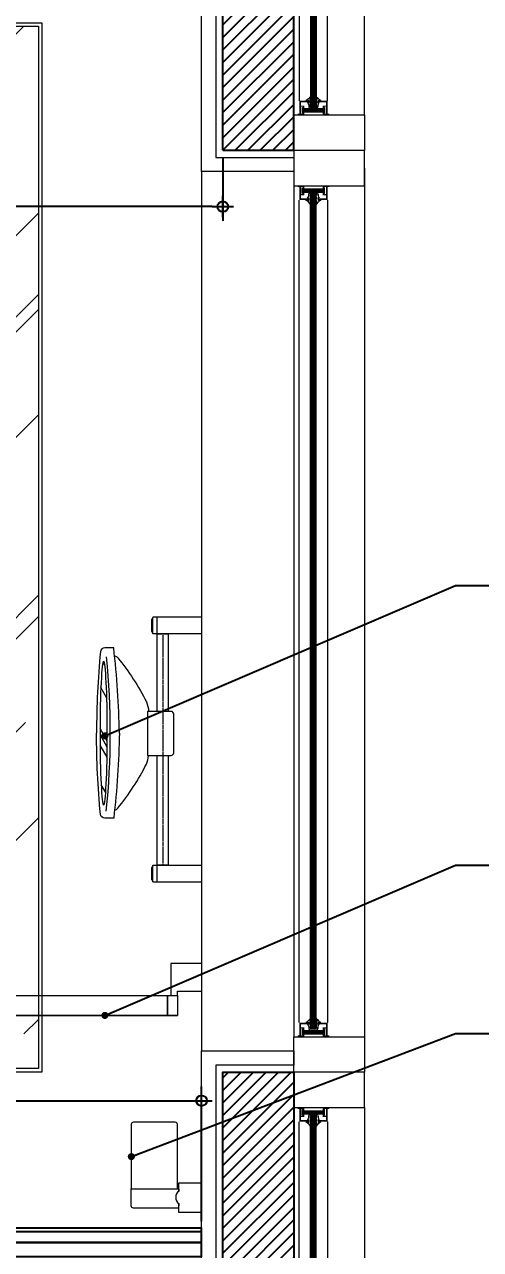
# Model space of a CAD drawing. Header units: inches. Extents: x 258415 to 640093, y 441672 to 945769.
# Drawn here: x 312156 to 312799, y 460594 to 462321 of the extents above; entities that cross this region are included whole.
import ezdxf

# ---------------------------------------------------------------- set-up
doc = ezdxf.new("R2010")
doc.units = ezdxf.units.IN
doc.header["$MEASUREMENT"] = 0
doc.linetypes.add('HIDDEN2', pattern=[0.1875, 0.125, -0.0625])
for name, color, linetype, lineweight in [('A-FLOR-SLAB', 5, 'Continuous', 40), ('A-GLAZ', 134, 'Continuous', 18), ('A-RNDR-ALUM', 1, 'Continuous', 9), ('A-RNDR-PT36', 253, 'Continuous', 20), ('CQ bathroom accessories', 8, 'Continuous', 0), ('CQ Marble', 6, 'Continuous', 0), ('CQ Mirror-Glass', 4, 'Continuous', 0)]:
    doc.layers.add(name, color=color, linetype=linetype, lineweight=lineweight)
for name, color, linetype in [('CQ section wall', 3, 'Continuous'), ('CQ Section walls', 3, 'Continuous'), ('CQ SPOT DETAIL DIMENSION', 9, 'Continuous'), ('CQ Wall hatch_CHB', 8, 'Continuous'), ('CQ_callout', 34, 'Continuous'), ('DIM', 251, 'Continuous'), ('Layer7', 8, 'Continuous'), ('SANITARY', 252, 'Continuous'), ('SANITARY WARES', 212, 'Continuous')]:
    doc.layers.add(name, color=color, linetype=linetype)
doc.styles.get("Standard").update_dxf_attribs({"font": 'arial.ttf'})
doc.dimstyles.new('CQ Anno', dxfattribs={"dimscale": 40, "dimtxt": 2.2, "dimasz": 0.75, "dimexe": 1, "dimexo": 0.5, "dimgap": 0.5, "dimtad": 1, "dimrnd": 1, "dimdsep": 46, "dimtxsty": 'Standard', "dimblk": 'x-04-bw-gf-dim-50$0$DIM12', "dimcen": 0.0025, "dimdle": 0.5, "dimclrd": 8, "dimclre": 8, "dimclrt": 2, "dimazin": 2, "dimtfac": 1, "dimtix": 1, "dimtmove": 1, "dimatfit": 0, "dimfxl": 50, "dimtolj": 1, "dimtzin": 0, "dimlwd": -1, "dimarcsym": 1})
doc.dimstyles.get("Standard").update_dxf_attribs({"dimtxt": 0.18, "dimasz": 0.18, "dimexe": 0.18, "dimexo": 0.0625, "dimgap": 0.09, "dimtad": 0, "dimtih": 1, "dimtoh": 1, "dimdec": 4, "dimzin": 0, "dimdsep": 46, "dimtxsty": 'Standard', "dimcen": 0.09, "dimadec": 0, "dimazin": 0, "dimtfac": 1, "dimtdec": 4, "dimtofl": 0, "dimtmove": 0, "dimatfit": 3, "dimfxl": 1, "dimtolj": 1, "dimtzin": 0, "dimarcsym": 0})

# ---------------------------------------------------------------- blocks, each defined once
blk = doc.blocks.new('GLAZ-4')
at = {"layer": 'A-GLAZ'}
for p, q in [((-26.3, 2238.5, 0), (-26.3, 1858.6, 0)), ((-24.9, 2238.5, 0), (-24.9, 1858.6, 0)), ((-23.6, 2238.5, 0), (-23.6, 1858.6, 0)), ((-22.3, 2238.5, 0), (-22.3, 1858.6, 0)), ((-20.9, 2238.5, 0), (-20.9, 1858.6, 0)), ((-19.6, 2238.5, 0), (-19.6, 1858.6, 0)), ((-18.3, 2238.5, 0), (-18.3, 1858.6, 0)), ((-26.3, 561.6, 0), (-26.3, 1741.5, 0)), ((-24.9, 561.6, 0), (-24.9, 1741.5, 0)), ((-23.6, 561.6, 0), (-23.6, 1741.5, 0)), ((-22.3, 561.6, 0), (-22.3, 1741.5, 0)), ((-20.9, 561.6, 0), (-20.9, 1741.5, 0)), ((-19.6, 561.6, 0), (-19.6, 1741.5, 0)), ((-18.3, 561.6, 0), (-18.3, 1741.5, 0)), ((-26.3, 61.6, 0), (-26.3, 441.5, 0)), ((-24.9, 61.6, 0), (-24.9, 441.5, 0)), ((-23.6, 61.6, 0), (-23.6, 441.5, 0)), ((-22.3, 61.6, 0), (-22.3, 441.5, 0)), ((-20.9, 61.6, 0), (-20.9, 441.5, 0)), ((-19.6, 61.6, 0), (-19.6, 441.5, 0)), ((-18.3, 61.6, 0), (-18.3, 441.5, 0))]:
    blk.add_line(p, q, dxfattribs=at)
at = {"layer": 'A-RNDR-ALUM'}
for p, q in [((-50, 1850, 0), (-50, 2250, 0)), ((50, 1850, 0), (50, 2250, 0)), ((-38.2, 1860.7, 0), (-37.5, 1860.7, 0)), ((-38.2, 1860.7, 0), (-38.2, 1852.6, 0)), ((-38.2, 1860.7, 0), (-37.5, 1860.7, 0)), ((-38.2, 1860.7, 0), (-38.2, 1852.6, 0)), ((-38.2, 1852.6, 0), (-37.5, 1852.6, 0)), ((-38.2, 1852.6, 0), (-37.5, 1852.6, 0)), ((-37.5, 1860.7, 0), (-37.5, 1852.6, 0)), ((-37.5, 1860.7, 0), (-37.5, 1852.6, 0)), ((-37.5, 1859, 0), (-7.1, 1859, 0)), ((-37.5, 1859, 0), (-7.1, 1859, 0)), ((-37.5, 1857.8, 0), (-7.1, 1857.8, 0)), ((-37.5, 1857.8, 0), (-7.1, 1857.8, 0)), ((-37.5, 1856.6, 0), (-7.1, 1856.6, 0)), ((-37.5, 1856.6, 0), (-7.1, 1856.6, 0)), ((-37.5, 1855.5, 0), (-7.1, 1855.5, 0)), ((-37.5, 1855.5, 0), (-7.1, 1855.5, 0)), ((-37.5, 1854.3, 0), (-7.1, 1854.3, 0)), ((-37.5, 1854.3, 0), (-7.1, 1854.3, 0)), ((-36, 1860.7, 0), (-35.3, 1860.7, 0)), ((-36, 1860.7, 0), (-35.3, 1860.7, 0)), ((-36, 1852.6, 0), (-35.3, 1852.6, 0)), ((-36, 1852.6, 0), (-35.3, 1852.6, 0)), ((-6.4, 1860.7, 0), (-7.1, 1860.7, 0)), ((-7.1, 1860.7, 0), (-7.1, 1852.6, 0)), ((-6.4, 1860.7, 0), (-7.1, 1860.7, 0)), ((-7.1, 1860.7, 0), (-7.1, 1852.6, 0)), ((-6.4, 1852.6, 0), (-7.1, 1852.6, 0)), ((-6.4, 1852.6, 0), (-7.1, 1852.6, 0)), ((-6.4, 1860.7, 0), (-6.4, 1852.6, 0)), ((-6.4, 1860.7, 0), (-6.4, 1852.6, 0)), ((-50, 1775, 0), (-50, 550, 0)), ((50, 1775, 0), (50, 550, 0)), ((-38.2, 1747.4, 0), (-37.5, 1747.4, 0)), ((-38.2, 1739.4, 0), (-38.2, 1747.4, 0)), ((-38.2, 1747.4, 0), (-37.5, 1747.4, 0)), ((-38.2, 1739.4, 0), (-38.2, 1747.4, 0)), ((-37.5, 1739.4, 0), (-37.5, 1747.4, 0)), ((-37.5, 1739.4, 0), (-37.5, 1747.4, 0)), ((-37.5, 1745.7, 0), (-7.1, 1745.7, 0)), ((-37.5, 1745.7, 0), (-7.1, 1745.7, 0)), ((-36, 1747.4, 0), (-35.3, 1747.4, 0)), ((-36, 1747.4, 0), (-35.3, 1747.4, 0)), ((-6.4, 1747.4, 0), (-7.1, 1747.4, 0)), ((-7.1, 1739.4, 0), (-7.1, 1747.4, 0)), ((-6.4, 1747.4, 0), (-7.1, 1747.4, 0)), ((-7.1, 1739.4, 0), (-7.1, 1747.4, 0)), ((-6.4, 1739.4, 0), (-6.4, 1747.4, 0)), ((-6.4, 1739.4, 0), (-6.4, 1747.4, 0)), ((-38.2, 1739.4, 0), (-37.5, 1739.4, 0)), ((-38.2, 1739.4, 0), (-37.5, 1739.4, 0)), ((-37.5, 1744.6, 0), (-7.1, 1744.6, 0)), ((-37.5, 1744.6, 0), (-7.1, 1744.6, 0)), ((-37.5, 1743.4, 0), (-7.1, 1743.4, 0)), ((-37.5, 1743.4, 0), (-7.1, 1743.4, 0)), ((-37.5, 1742.2, 0), (-7.1, 1742.2, 0)), ((-37.5, 1742.2, 0), (-7.1, 1742.2, 0)), ((-37.5, 1741.1, 0), (-7.1, 1741.1, 0)), ((-37.5, 1741.1, 0), (-7.1, 1741.1, 0)), ((-36, 1739.4, 0), (-35.3, 1739.4, 0)), ((-36, 1739.4, 0), (-35.3, 1739.4, 0)), ((-6.4, 1739.4, 0), (-7.1, 1739.4, 0)), ((-6.4, 1739.4, 0), (-7.1, 1739.4, 0)), ((-38.2, 560.7, 0), (-37.5, 560.7, 0)), ((-38.2, 560.7, 0), (-38.2, 552.6, 0)), ((-38.2, 560.7, 0), (-37.5, 560.7, 0)), ((-38.2, 560.7, 0), (-38.2, 552.6, 0)), ((-37.5, 560.7, 0), (-37.5, 552.6, 0)), ((-37.5, 560.7, 0), (-37.5, 552.6, 0)), ((-37.5, 559, 0), (-7.1, 559, 0)), ((-37.5, 559, 0), (-7.1, 559, 0)), ((-37.5, 557.8, 0), (-7.1, 557.8, 0)), ((-37.5, 557.8, 0), (-7.1, 557.8, 0)), ((-37.5, 556.6, 0), (-7.1, 556.6, 0)), ((-37.5, 556.6, 0), (-7.1, 556.6, 0)), ((-37.5, 555.5, 0), (-7.1, 555.5, 0)), ((-37.5, 555.5, 0), (-7.1, 555.5, 0)), ((-37.5, 554.3, 0), (-7.1, 554.3, 0)), ((-37.5, 554.3, 0), (-7.1, 554.3, 0)), ((-36, 560.7, 0), (-35.3, 560.7, 0)), ((-36, 560.7, 0), (-35.3, 560.7, 0)), ((-6.4, 560.7, 0), (-7.1, 560.7, 0)), ((-7.1, 560.7, 0), (-7.1, 552.6, 0)), ((-6.4, 560.7, 0), (-7.1, 560.7, 0)), ((-7.1, 560.7, 0), (-7.1, 552.6, 0)), ((-6.4, 560.7, 0), (-6.4, 552.6, 0)), ((-6.4, 560.7, 0), (-6.4, 552.6, 0)), ((-38.2, 552.6, 0), (-37.5, 552.6, 0)), ((-38.2, 552.6, 0), (-37.5, 552.6, 0)), ((-36, 552.6, 0), (-35.3, 552.6, 0)), ((-36, 552.6, 0), (-35.3, 552.6, 0)), ((-6.4, 552.6, 0), (-7.1, 552.6, 0)), ((-6.4, 552.6, 0), (-7.1, 552.6, 0)), ((-50, 450, 0), (-50, 50, 0)), ((50, 450, 0), (50, 50, 0)), ((-38.2, 447.4, 0), (-37.5, 447.4, 0)), ((-38.2, 439.4, 0), (-38.2, 447.4, 0)), ((-38.2, 447.4, 0), (-37.5, 447.4, 0)), ((-38.2, 439.4, 0), (-38.2, 447.4, 0)), ((-38.2, 439.4, 0), (-37.5, 439.4, 0)), ((-38.2, 439.4, 0), (-37.5, 439.4, 0)), ((-37.5, 439.4, 0), (-37.5, 447.4, 0)), ((-37.5, 439.4, 0), (-37.5, 447.4, 0)), ((-37.5, 445.7, 0), (-7.1, 445.7, 0)), ((-37.5, 445.7, 0), (-7.1, 445.7, 0)), ((-37.5, 444.6, 0), (-7.1, 444.6, 0)), ((-37.5, 444.6, 0), (-7.1, 444.6, 0)), ((-37.5, 443.4, 0), (-7.1, 443.4, 0)), ((-37.5, 443.4, 0), (-7.1, 443.4, 0)), ((-37.5, 442.2, 0), (-7.1, 442.2, 0)), ((-37.5, 442.2, 0), (-7.1, 442.2, 0)), ((-37.5, 441.1, 0), (-7.1, 441.1, 0)), ((-37.5, 441.1, 0), (-7.1, 441.1, 0)), ((-36, 447.4, 0), (-35.3, 447.4, 0)), ((-36, 447.4, 0), (-35.3, 447.4, 0)), ((-36, 439.4, 0), (-35.3, 439.4, 0)), ((-36, 439.4, 0), (-35.3, 439.4, 0)), ((-6.4, 447.4, 0), (-7.1, 447.4, 0)), ((-7.1, 439.4, 0), (-7.1, 447.4, 0)), ((-6.4, 447.4, 0), (-7.1, 447.4, 0)), ((-7.1, 439.4, 0), (-7.1, 447.4, 0)), ((-6.4, 439.4, 0), (-7.1, 439.4, 0)), ((-6.4, 439.4, 0), (-7.1, 439.4, 0)), ((-6.4, 439.4, 0), (-6.4, 447.4, 0)), ((-6.4, 439.4, 0), (-6.4, 447.4, 0))]:
    blk.add_line(p, q, dxfattribs=at)
at = {"layer": 'A-RNDR-ALUM', "elevation": 0}
for points in [[(-14, 1867.6), (-15.6, 1867.6), (-15.6, 1870.6, 0.015553), (-14.8, 1870), (-11.6, 1870, -0.104304), (-18.3, 1876.1), (-18.3, 1873.6, 0.016036), (-17.6, 1872.8), (-17.6, 1871.6), (-18.3, 1870.9), (-18.3, 1868.1), (-17.6, 1868.7), (-17.6, 1866.4), (-18.3, 1865.7), (-18.3, 1862.9), (-17.6, 1863.5), (-17.6, 1862.2, -0.414214), (-18.3, 1861.6), (-26.3, 1861.6, -0.414214), (-26.9, 1862.2), (-26.9, 1863.5), (-26.3, 1862.9), (-26.3, 1865.7), (-26.9, 1866.4), (-26.9, 1868.7), (-26.3, 1868.1), (-26.3, 1870.9), (-26.9, 1871.6), (-26.9, 1872.8, 0.016036), (-26.3, 1873.6), (-26.3, 1876.1, -0.104304), (-33, 1870), (-29.8, 1870, 0.015553), (-28.9, 1870.6), (-28.9, 1867.6), (-30.6, 1867.6, -0.021646), (-28.9, 1864.1), (-28.9, 1862.2, 0.414214), (-26.3, 1859.6), (-18.3, 1859.6, 0.414214), (-15.6, 1862.2), (-15.6, 1864.1, -0.021646)], [(-14, 1732.4), (-15.6, 1732.4), (-15.6, 1729.5, -0.015553), (-14.8, 1730), (-11.6, 1730, 0.104304), (-18.3, 1723.9), (-18.3, 1726.5, -0.016036), (-17.6, 1727.2), (-17.6, 1728.5), (-18.3, 1729.1), (-18.3, 1732), (-17.6, 1731.3), (-17.6, 1733.7), (-18.3, 1734.4), (-18.3, 1737.2), (-17.6, 1736.5), (-17.6, 1737.8, 0.414214), (-18.3, 1738.5), (-26.3, 1738.5, 0.414214), (-26.9, 1737.8), (-26.9, 1736.5), (-26.3, 1737.2), (-26.3, 1734.4), (-26.9, 1733.7), (-26.9, 1731.3), (-26.3, 1732), (-26.3, 1729.1), (-26.9, 1728.5), (-26.9, 1727.2, -0.016036), (-26.3, 1726.5), (-26.3, 1723.9, 0.104304), (-33, 1730), (-29.8, 1730, -0.015553), (-28.9, 1729.5), (-28.9, 1732.4), (-30.6, 1732.4, 0.021646), (-28.9, 1735.9), (-28.9, 1737.8, -0.414214), (-26.3, 1740.5), (-18.3, 1740.5, -0.414214), (-15.6, 1737.8), (-15.6, 1735.9, 0.021646)], [(-14, 567.6), (-15.6, 567.6), (-15.6, 570.6, 0.015553), (-14.8, 570), (-11.6, 570, -0.104304), (-18.3, 576.1), (-18.3, 573.6, 0.016036), (-17.6, 572.8), (-17.6, 571.6), (-18.3, 570.9), (-18.3, 568.1), (-17.6, 568.7), (-17.6, 566.4), (-18.3, 565.7), (-18.3, 562.9), (-17.6, 563.5), (-17.6, 562.2, -0.414214), (-18.3, 561.6), (-26.3, 561.6, -0.414214), (-26.9, 562.2), (-26.9, 563.5), (-26.3, 562.9), (-26.3, 565.7), (-26.9, 566.4), (-26.9, 568.7), (-26.3, 568.1), (-26.3, 570.9), (-26.9, 571.6), (-26.9, 572.8, 0.016036), (-26.3, 573.6), (-26.3, 576.1, -0.104304), (-33, 570), (-29.8, 570, 0.015553), (-28.9, 570.6), (-28.9, 567.6), (-30.6, 567.6, -0.021646), (-28.9, 564.1), (-28.9, 562.2, 0.414214), (-26.3, 559.6), (-18.3, 559.6, 0.414214), (-15.6, 562.2), (-15.6, 564.1, -0.021646)], [(-14, 432.4), (-15.6, 432.4), (-15.6, 429.5, -0.015553), (-14.8, 430), (-11.6, 430, 0.104304), (-18.3, 423.9), (-18.3, 426.5, -0.016036), (-17.6, 427.2), (-17.6, 428.5), (-18.3, 429.1), (-18.3, 432), (-17.6, 431.3), (-17.6, 433.7), (-18.3, 434.4), (-18.3, 437.2), (-17.6, 436.5), (-17.6, 437.8, 0.414214), (-18.3, 438.5), (-26.3, 438.5, 0.414214), (-26.9, 437.8), (-26.9, 436.5), (-26.3, 437.2), (-26.3, 434.4), (-26.9, 433.7), (-26.9, 431.3), (-26.3, 432), (-26.3, 429.1), (-26.9, 428.5), (-26.9, 427.2, -0.016036), (-26.3, 426.5), (-26.3, 423.9, 0.104304), (-33, 430), (-29.8, 430, -0.015553), (-28.9, 429.5), (-28.9, 432.4), (-30.6, 432.4, 0.021646), (-28.9, 435.9), (-28.9, 437.8, -0.414214), (-26.3, 440.5), (-18.3, 440.5, -0.414214), (-15.6, 437.8), (-15.6, 435.9, 0.021646)]]:
    blk.add_lwpolyline(points, format="xyb", close=True, dxfattribs=at)
for points in [[(-50, 1850), (50, 1850), (50, 1800), (-50, 1800)], [(-50, 1750), (50, 1750), (50, 1800), (-50, 1800)], [(-50, 550), (50, 550), (50, 500), (-50, 500)], [(-50, 450), (50, 450), (50, 500), (-50, 500)]]:
    blk.add_lwpolyline(points, close=True, dxfattribs=at)
at = {"layer": 'A-RNDR-ALUM', "const_width": 0.928, "elevation": 0}
for points in [[(-43.7, 1851.4, 0.414214), (-44.2, 1850.9)], [(-43.7, 1851.4, 0.414214), (-44.2, 1850.9)], [(-0.7, 1851.4, -0.414214), (-0.2, 1851)], [(-0.7, 1851.4, -0.414214), (-0.2, 1851)], [(-43.7, 1748.6, -0.414214), (-44.2, 1749.1)], [(-43.7, 1748.6, -0.414214), (-44.2, 1749.1)], [(-0.7, 1748.6, 0.414214), (-0.2, 1749.1)], [(-0.7, 1748.6, 0.414214), (-0.2, 1749.1)], [(-43.7, 551.4, 0.414214), (-44.2, 550.9)], [(-43.7, 551.4, 0.414214), (-44.2, 550.9)], [(-0.7, 551.4, -0.414214), (-0.2, 551)], [(-0.7, 551.4, -0.414214), (-0.2, 551)], [(-43.7, 448.6, -0.414214), (-44.2, 449.1)], [(-43.7, 448.6, -0.414214), (-44.2, 449.1)], [(-0.7, 448.6, 0.414214), (-0.2, 449.1)], [(-0.7, 448.6, 0.414214), (-0.2, 449.1)]]:
    blk.add_lwpolyline(points, format="xyb", dxfattribs=at)
at = {"layer": 'A-RNDR-ALUM'}
for points in [[(-40.6, 1868.8, 0), (-40.6, 1870, 0), (-29.9, 1868.8, 0), (-29.9, 1870, 0)], [(-40.6, 1868.8, 0), (-40.6, 1870, 0), (-29.9, 1868.8, 0), (-29.9, 1870, 0)], [(-40.6, 1867.6, 0), (-40.6, 1868.8, 0), (-29.9, 1867.6, 0), (-29.9, 1868.8, 0)], [(-40.6, 1867.6, 0), (-40.6, 1868.8, 0), (-29.9, 1867.6, 0), (-29.9, 1868.8, 0)], [(-4.3, 1868.8, 0), (-4.3, 1870, 0), (-15.1, 1868.8, 0), (-15.1, 1870, 0)], [(-4.3, 1868.8, 0), (-4.3, 1870, 0), (-15.1, 1868.8, 0), (-15.1, 1870, 0)], [(-4.3, 1867.6, 0), (-4.3, 1868.8, 0), (-15.1, 1867.6, 0), (-15.1, 1868.8, 0)], [(-4.3, 1867.6, 0), (-4.3, 1868.8, 0), (-15.1, 1867.6, 0), (-15.1, 1868.8, 0)], [(-44.6, 1850, 0), (-44.6, 1850.9, 0), (-42.2, 1850, 0), (-43.7, 1850.9, 0)], [(-44.6, 1850, 0), (-44.6, 1850.9, 0), (-42.2, 1850, 0), (-43.7, 1850.9, 0)], [(-42.2, 1850, 0), (-43.7, 1850.9, 0), (-42.2, 1851.9, 0), (-43.7, 1851.9, 0)], [(-42.2, 1850, 0), (-43.7, 1850.9, 0), (-42.2, 1851.9, 0), (-43.7, 1851.9, 0)], [(-39.8, 1863.3, 0), (-39.8, 1861.5, 0), (-35, 1863.3, 0), (-36.9, 1861.5, 0)], [(-39.8, 1863.3, 0), (-39.8, 1861.5, 0), (-35, 1863.3, 0), (-36.9, 1861.5, 0)], [(-36.9, 1851.9, 0), (-35, 1850, 0), (-39.8, 1851.9, 0), (-39.8, 1850, 0)], [(-36.9, 1851.9, 0), (-35, 1850, 0), (-39.8, 1851.9, 0), (-39.8, 1850, 0)], [(-36.9, 1859.3, 0), (-35, 1859.3, 0), (-36.9, 1861.5, 0), (-35, 1863.3, 0)], [(-36.9, 1859.3, 0), (-35, 1859.3, 0), (-36.9, 1861.5, 0), (-35, 1863.3, 0)], [(-36.9, 1854, 0), (-35, 1854, 0), (-36.9, 1851.9, 0), (-35, 1850, 0)], [(-36.9, 1854, 0), (-35, 1854, 0), (-36.9, 1851.9, 0), (-35, 1850, 0)], [(-4.6, 1863.3, 0), (-4.6, 1861.5, 0), (-9.4, 1863.3, 0), (-7.5, 1861.5, 0)], [(-7.5, 1859.3, 0), (-9.4, 1859.3, 0), (-7.5, 1861.5, 0), (-9.4, 1863.3, 0)], [(-4.6, 1863.3, 0), (-4.6, 1861.5, 0), (-9.4, 1863.3, 0), (-7.5, 1861.5, 0)], [(-7.5, 1859.3, 0), (-9.4, 1859.3, 0), (-7.5, 1861.5, 0), (-9.4, 1863.3, 0)], [(-7.5, 1854, 0), (-9.4, 1854, 0), (-7.5, 1851.9, 0), (-9.4, 1850, 0)], [(-7.5, 1854, 0), (-9.4, 1854, 0), (-7.5, 1851.9, 0), (-9.4, 1850, 0)], [(-7.5, 1851.9, 0), (-9.4, 1850, 0), (-4.6, 1851.9, 0), (-4.6, 1850, 0)], [(-7.5, 1851.9, 0), (-9.4, 1850, 0), (-4.6, 1851.9, 0), (-4.6, 1850, 0)], [(-2.2, 1850, 0), (-0.7, 1850.9, 0), (-2.2, 1851.9, 0), (-0.7, 1851.9, 0)], [(-2.2, 1850, 0), (-0.7, 1850.9, 0), (-2.2, 1851.9, 0), (-0.7, 1851.9, 0)], [(0.2, 1850, 0), (0.2, 1850.9, 0), (-2.2, 1850, 0), (-0.7, 1850.9, 0)], [(0.2, 1850, 0), (0.2, 1850.9, 0), (-2.2, 1850, 0), (-0.7, 1850.9, 0)], [(-44.6, 1750, 0), (-44.6, 1749.1, 0), (-42.2, 1750, 0), (-43.7, 1749.1, 0)], [(-44.6, 1750, 0), (-44.6, 1749.1, 0), (-42.2, 1750, 0), (-43.7, 1749.1, 0)], [(-42.2, 1750, 0), (-43.7, 1749.1, 0), (-42.2, 1748.2, 0), (-43.7, 1748.2, 0)], [(-42.2, 1750, 0), (-43.7, 1749.1, 0), (-42.2, 1748.2, 0), (-43.7, 1748.2, 0)], [(-36.9, 1748.2, 0), (-35, 1750, 0), (-39.8, 1748.2, 0), (-39.8, 1750, 0)], [(-36.9, 1748.2, 0), (-35, 1750, 0), (-39.8, 1748.2, 0), (-39.8, 1750, 0)], [(-36.9, 1746, 0), (-35, 1746, 0), (-36.9, 1748.2, 0), (-35, 1750, 0)], [(-36.9, 1746, 0), (-35, 1746, 0), (-36.9, 1748.2, 0), (-35, 1750, 0)], [(-7.5, 1748.2, 0), (-9.4, 1750, 0), (-4.6, 1748.2, 0), (-4.6, 1750, 0)], [(-7.5, 1746, 0), (-9.4, 1746, 0), (-7.5, 1748.2, 0), (-9.4, 1750, 0)], [(-7.5, 1746, 0), (-9.4, 1746, 0), (-7.5, 1748.2, 0), (-9.4, 1750, 0)], [(-7.5, 1748.2, 0), (-9.4, 1750, 0), (-4.6, 1748.2, 0), (-4.6, 1750, 0)], [(-2.2, 1750, 0), (-0.7, 1749.1, 0), (-2.2, 1748.2, 0), (-0.7, 1748.2, 0)], [(0.2, 1750, 0), (0.2, 1749.1, 0), (-2.2, 1750, 0), (-0.7, 1749.1, 0)], [(-2.2, 1750, 0), (-0.7, 1749.1, 0), (-2.2, 1748.2, 0), (-0.7, 1748.2, 0)], [(0.2, 1750, 0), (0.2, 1749.1, 0), (-2.2, 1750, 0), (-0.7, 1749.1, 0)], [(-40.6, 1732.4, 0), (-40.6, 1731.2, 0), (-29.9, 1732.4, 0), (-29.9, 1731.2, 0)], [(-40.6, 1732.4, 0), (-40.6, 1731.2, 0), (-29.9, 1732.4, 0), (-29.9, 1731.2, 0)], [(-40.6, 1731.2, 0), (-40.6, 1730, 0), (-29.9, 1731.2, 0), (-29.9, 1730, 0)], [(-40.6, 1731.2, 0), (-40.6, 1730, 0), (-29.9, 1731.2, 0), (-29.9, 1730, 0)], [(-39.8, 1736.7, 0), (-39.8, 1738.6, 0), (-35, 1736.7, 0), (-36.9, 1738.6, 0)], [(-39.8, 1736.7, 0), (-39.8, 1738.6, 0), (-35, 1736.7, 0), (-36.9, 1738.6, 0)], [(-36.9, 1740.7, 0), (-35, 1740.7, 0), (-36.9, 1738.6, 0), (-35, 1736.7, 0)], [(-36.9, 1740.7, 0), (-35, 1740.7, 0), (-36.9, 1738.6, 0), (-35, 1736.7, 0)], [(-4.3, 1732.4, 0), (-4.3, 1731.2, 0), (-15.1, 1732.4, 0), (-15.1, 1731.2, 0)], [(-4.3, 1732.4, 0), (-4.3, 1731.2, 0), (-15.1, 1732.4, 0), (-15.1, 1731.2, 0)], [(-4.3, 1731.2, 0), (-4.3, 1730, 0), (-15.1, 1731.2, 0), (-15.1, 1730, 0)], [(-4.3, 1731.2, 0), (-4.3, 1730, 0), (-15.1, 1731.2, 0), (-15.1, 1730, 0)], [(-7.5, 1740.7, 0), (-9.4, 1740.7, 0), (-7.5, 1738.6, 0), (-9.4, 1736.7, 0)], [(-7.5, 1740.7, 0), (-9.4, 1740.7, 0), (-7.5, 1738.6, 0), (-9.4, 1736.7, 0)], [(-4.6, 1736.7, 0), (-4.6, 1738.6, 0), (-9.4, 1736.7, 0), (-7.5, 1738.6, 0)], [(-4.6, 1736.7, 0), (-4.6, 1738.6, 0), (-9.4, 1736.7, 0), (-7.5, 1738.6, 0)], [(-40.6, 568.8, 0), (-40.6, 570, 0), (-29.9, 568.8, 0), (-29.9, 570, 0)], [(-40.6, 568.8, 0), (-40.6, 570, 0), (-29.9, 568.8, 0), (-29.9, 570, 0)], [(-40.6, 567.6, 0), (-40.6, 568.8, 0), (-29.9, 567.6, 0), (-29.9, 568.8, 0)], [(-40.6, 567.6, 0), (-40.6, 568.8, 0), (-29.9, 567.6, 0), (-29.9, 568.8, 0)], [(-39.8, 563.3, 0), (-39.8, 561.5, 0), (-35, 563.3, 0), (-36.9, 561.5, 0)], [(-39.8, 563.3, 0), (-39.8, 561.5, 0), (-35, 563.3, 0), (-36.9, 561.5, 0)], [(-36.9, 559.3, 0), (-35, 559.3, 0), (-36.9, 561.5, 0), (-35, 563.3, 0)], [(-36.9, 559.3, 0), (-35, 559.3, 0), (-36.9, 561.5, 0), (-35, 563.3, 0)], [(-36.9, 554, 0), (-35, 554, 0), (-36.9, 551.9, 0), (-35, 550, 0)], [(-36.9, 554, 0), (-35, 554, 0), (-36.9, 551.9, 0), (-35, 550, 0)], [(-4.3, 568.8, 0), (-4.3, 570, 0), (-15.1, 568.8, 0), (-15.1, 570, 0)], [(-4.3, 568.8, 0), (-4.3, 570, 0), (-15.1, 568.8, 0), (-15.1, 570, 0)], [(-4.3, 567.6, 0), (-4.3, 568.8, 0), (-15.1, 567.6, 0), (-15.1, 568.8, 0)], [(-4.3, 567.6, 0), (-4.3, 568.8, 0), (-15.1, 567.6, 0), (-15.1, 568.8, 0)], [(-4.6, 563.3, 0), (-4.6, 561.5, 0), (-9.4, 563.3, 0), (-7.5, 561.5, 0)], [(-7.5, 559.3, 0), (-9.4, 559.3, 0), (-7.5, 561.5, 0), (-9.4, 563.3, 0)], [(-4.6, 563.3, 0), (-4.6, 561.5, 0), (-9.4, 563.3, 0), (-7.5, 561.5, 0)], [(-7.5, 559.3, 0), (-9.4, 559.3, 0), (-7.5, 561.5, 0), (-9.4, 563.3, 0)], [(-7.5, 554, 0), (-9.4, 554, 0), (-7.5, 551.9, 0), (-9.4, 550, 0)], [(-7.5, 554, 0), (-9.4, 554, 0), (-7.5, 551.9, 0), (-9.4, 550, 0)], [(-44.6, 550, 0), (-44.6, 550.9, 0), (-42.2, 550, 0), (-43.7, 550.9, 0)], [(-44.6, 550, 0), (-44.6, 550.9, 0), (-42.2, 550, 0), (-43.7, 550.9, 0)], [(-42.2, 550, 0), (-43.7, 550.9, 0), (-42.2, 551.9, 0), (-43.7, 551.9, 0)], [(-42.2, 550, 0), (-43.7, 550.9, 0), (-42.2, 551.9, 0), (-43.7, 551.9, 0)], [(-36.9, 551.9, 0), (-35, 550, 0), (-39.8, 551.9, 0), (-39.8, 550, 0)], [(-36.9, 551.9, 0), (-35, 550, 0), (-39.8, 551.9, 0), (-39.8, 550, 0)], [(-7.5, 551.9, 0), (-9.4, 550, 0), (-4.6, 551.9, 0), (-4.6, 550, 0)], [(-7.5, 551.9, 0), (-9.4, 550, 0), (-4.6, 551.9, 0), (-4.6, 550, 0)], [(-2.2, 550, 0), (-0.7, 550.9, 0), (-2.2, 551.9, 0), (-0.7, 551.9, 0)], [(-2.2, 550, 0), (-0.7, 550.9, 0), (-2.2, 551.9, 0), (-0.7, 551.9, 0)], [(0.2, 550, 0), (0.2, 550.9, 0), (-2.2, 550, 0), (-0.7, 550.9, 0)], [(0.2, 550, 0), (0.2, 550.9, 0), (-2.2, 550, 0), (-0.7, 550.9, 0)], [(-44.6, 450, 0), (-44.6, 449.1, 0), (-42.2, 450, 0), (-43.7, 449.1, 0)], [(-44.6, 450, 0), (-44.6, 449.1, 0), (-42.2, 450, 0), (-43.7, 449.1, 0)], [(-42.2, 450, 0), (-43.7, 449.1, 0), (-42.2, 448.2, 0), (-43.7, 448.2, 0)], [(-42.2, 450, 0), (-43.7, 449.1, 0), (-42.2, 448.2, 0), (-43.7, 448.2, 0)], [(-36.9, 448.2, 0), (-35, 450, 0), (-39.8, 448.2, 0), (-39.8, 450, 0)], [(-36.9, 448.2, 0), (-35, 450, 0), (-39.8, 448.2, 0), (-39.8, 450, 0)], [(-36.9, 446, 0), (-35, 446, 0), (-36.9, 448.2, 0), (-35, 450, 0)], [(-36.9, 446, 0), (-35, 446, 0), (-36.9, 448.2, 0), (-35, 450, 0)], [(-7.5, 448.2, 0), (-9.4, 450, 0), (-4.6, 448.2, 0), (-4.6, 450, 0)], [(-7.5, 446, 0), (-9.4, 446, 0), (-7.5, 448.2, 0), (-9.4, 450, 0)], [(-7.5, 446, 0), (-9.4, 446, 0), (-7.5, 448.2, 0), (-9.4, 450, 0)], [(-7.5, 448.2, 0), (-9.4, 450, 0), (-4.6, 448.2, 0), (-4.6, 450, 0)], [(-2.2, 450, 0), (-0.7, 449.1, 0), (-2.2, 448.2, 0), (-0.7, 448.2, 0)], [(0.2, 450, 0), (0.2, 449.1, 0), (-2.2, 450, 0), (-0.7, 449.1, 0)], [(-2.2, 450, 0), (-0.7, 449.1, 0), (-2.2, 448.2, 0), (-0.7, 448.2, 0)], [(0.2, 450, 0), (0.2, 449.1, 0), (-2.2, 450, 0), (-0.7, 449.1, 0)], [(-40.6, 432.4, 0), (-40.6, 431.2, 0), (-29.9, 432.4, 0), (-29.9, 431.2, 0)], [(-40.6, 432.4, 0), (-40.6, 431.2, 0), (-29.9, 432.4, 0), (-29.9, 431.2, 0)], [(-39.8, 436.7, 0), (-39.8, 438.6, 0), (-35, 436.7, 0), (-36.9, 438.6, 0)], [(-39.8, 436.7, 0), (-39.8, 438.6, 0), (-35, 436.7, 0), (-36.9, 438.6, 0)], [(-36.9, 440.7, 0), (-35, 440.7, 0), (-36.9, 438.6, 0), (-35, 436.7, 0)], [(-36.9, 440.7, 0), (-35, 440.7, 0), (-36.9, 438.6, 0), (-35, 436.7, 0)], [(-4.3, 432.4, 0), (-4.3, 431.2, 0), (-15.1, 432.4, 0), (-15.1, 431.2, 0)], [(-4.3, 432.4, 0), (-4.3, 431.2, 0), (-15.1, 432.4, 0), (-15.1, 431.2, 0)], [(-7.5, 440.7, 0), (-9.4, 440.7, 0), (-7.5, 438.6, 0), (-9.4, 436.7, 0)], [(-7.5, 440.7, 0), (-9.4, 440.7, 0), (-7.5, 438.6, 0), (-9.4, 436.7, 0)], [(-4.6, 436.7, 0), (-4.6, 438.6, 0), (-9.4, 436.7, 0), (-7.5, 438.6, 0)], [(-4.6, 436.7, 0), (-4.6, 438.6, 0), (-9.4, 436.7, 0), (-7.5, 438.6, 0)], [(-40.6, 431.2, 0), (-40.6, 430, 0), (-29.9, 431.2, 0), (-29.9, 430, 0)], [(-40.6, 431.2, 0), (-40.6, 430, 0), (-29.9, 431.2, 0), (-29.9, 430, 0)], [(-4.3, 431.2, 0), (-4.3, 430, 0), (-15.1, 431.2, 0), (-15.1, 430, 0)], [(-4.3, 431.2, 0), (-4.3, 430, 0), (-15.1, 431.2, 0), (-15.1, 430, 0)]]:
    blk.add_solid(points, dxfattribs=at)
for points in [[(-42.2, 1870, 0), (-39.8, 1867.6, 0), (-42.2, 1850, 0), (-39.8, 1850, 0)], [(-42.2, 1870, 0), (-39.8, 1867.6, 0), (-40.1, 1870, 0), (-40.1, 1867.6, 0)], [(-42.2, 1870, 0), (-39.8, 1867.6, 0), (-42.2, 1850, 0), (-39.8, 1850, 0)], [(-42.2, 1870, 0), (-39.8, 1867.6, 0), (-40.1, 1870, 0), (-40.1, 1867.6, 0)], [(-4.6, 1867.6, 0), (-2.2, 1870, 0), (-4.6, 1850, 0), (-2.2, 1850, 0)], [(-2.2, 1870, 0), (-4.6, 1867.6, 0), (-4.3, 1870, 0), (-4.3, 1867.6, 0)], [(-4.6, 1867.6, 0), (-2.2, 1870, 0), (-4.6, 1850, 0), (-2.2, 1850, 0)], [(-2.2, 1870, 0), (-4.6, 1867.6, 0), (-4.3, 1870, 0), (-4.3, 1867.6, 0)], [(-42.2, 1730, 0), (-39.8, 1732.4, 0), (-42.2, 1750, 0), (-39.8, 1750, 0)], [(-42.2, 1730, 0), (-39.8, 1732.4, 0), (-42.2, 1750, 0), (-39.8, 1750, 0)], [(-4.6, 1732.4, 0), (-2.2, 1730, 0), (-4.6, 1750, 0), (-2.2, 1750, 0)], [(-4.6, 1732.4, 0), (-2.2, 1730, 0), (-4.6, 1750, 0), (-2.2, 1750, 0)], [(-42.2, 1730, 0), (-39.8, 1732.4, 0), (-40.1, 1730, 0), (-40.1, 1732.4, 0)], [(-42.2, 1730, 0), (-39.8, 1732.4, 0), (-40.1, 1730, 0), (-40.1, 1732.4, 0)], [(-2.2, 1730, 0), (-4.6, 1732.4, 0), (-4.3, 1730, 0), (-4.3, 1732.4, 0)], [(-2.2, 1730, 0), (-4.6, 1732.4, 0), (-4.3, 1730, 0), (-4.3, 1732.4, 0)], [(-42.2, 570, 0), (-39.8, 567.6, 0), (-42.2, 550, 0), (-39.8, 550, 0)], [(-42.2, 570, 0), (-39.8, 567.6, 0), (-40.1, 570, 0), (-40.1, 567.6, 0)], [(-42.2, 570, 0), (-39.8, 567.6, 0), (-42.2, 550, 0), (-39.8, 550, 0)], [(-42.2, 570, 0), (-39.8, 567.6, 0), (-40.1, 570, 0), (-40.1, 567.6, 0)], [(-4.6, 567.6, 0), (-2.2, 570, 0), (-4.6, 550, 0), (-2.2, 550, 0)], [(-2.2, 570, 0), (-4.6, 567.6, 0), (-4.3, 570, 0), (-4.3, 567.6, 0)], [(-4.6, 567.6, 0), (-2.2, 570, 0), (-4.6, 550, 0), (-2.2, 550, 0)], [(-2.2, 570, 0), (-4.6, 567.6, 0), (-4.3, 570, 0), (-4.3, 567.6, 0)], [(-42.2, 430, 0), (-39.8, 432.4, 0), (-42.2, 450, 0), (-39.8, 450, 0)], [(-42.2, 430, 0), (-39.8, 432.4, 0), (-42.2, 450, 0), (-39.8, 450, 0)], [(-4.6, 432.4, 0), (-2.2, 430, 0), (-4.6, 450, 0), (-2.2, 450, 0)], [(-4.6, 432.4, 0), (-2.2, 430, 0), (-4.6, 450, 0), (-2.2, 450, 0)], [(-42.2, 430, 0), (-39.8, 432.4, 0), (-40.1, 430, 0), (-40.1, 432.4, 0)], [(-42.2, 430, 0), (-39.8, 432.4, 0), (-40.1, 430, 0), (-40.1, 432.4, 0)], [(-2.2, 430, 0), (-4.6, 432.4, 0), (-4.3, 430, 0), (-4.3, 432.4, 0)], [(-2.2, 430, 0), (-4.6, 432.4, 0), (-4.3, 430, 0), (-4.3, 432.4, 0)]]:
    blk.add_trace(points, dxfattribs=at)
at = {"layer": 'A-RNDR-PT36'}
for p, q in [((-42.2, 2230, 0), (-42.2, 1870, 0)), ((-2.2, 1870, 0), (-2.2, 2230, 0)), ((-42.2, 570, 0), (-42.2, 1730, 0)), ((-2.2, 1730, 0), (-2.2, 570, 0)), ((-42.2, 70, 0), (-42.2, 430, 0)), ((-2.2, 430, 0), (-2.2, 70, 0))]:
    blk.add_line(p, q, dxfattribs=at)
blk = doc.blocks.new('ff12 section a and b')
at = {"layer": 'CQ Wall hatch_CHB', "ltscale": 300, "extrusion": (1.65644e-08, -2.02966e-09, 1)}
h = blk.add_hatch(dxfattribs=at)
h.set_pattern_fill('AR-CONC', color=256, scale=10, angle=-13.9714, style=0)
h.set_pattern_definition([(36.028577, (-117982.78, -49373.48), (68.0890203, -23.40695), [7.5, -82.5]), (341.028577, (-117982.78, -49373.48), (4.6961155, 76.3439316), [6, -66]), (86.480021, (-117977.11, -49375.43), (72.7851354, 52.936981), [6.374019, -70.114211]), (32.212777, (-117977.95, -49354.07), (99.570572, -41.829513), [11.25, -123.75]), (82.664212, (-117969.65, -49357.56), (114.220033, 71.96377), [9.561034, -105.171376]), (337.21274, (-117977.95, -49354.07), (114.220033, 71.96377), [9, -99]), (7.028577, (-117969.455, -49361.34), (48.2040844, -53.482392), [7.5, -82.5]), (312.028577, (-117969.455, -49361.34), (41.119588, 64.495185), [6, -66]), (57.480021, (-117965.44, -49365.796), (89.323671, 11.012793), [6.374019, -70.114211]), (23.5285767, (-117982.78, -49373.481), (9.2173322, 32.010976), [0, -65.2, 0, -67, 0, -66.25]), (353.528577, (-117982.78, -49373.48), (35.0512903, 31.9228578), [0, -38.2, 0, -63.7, 0, -25.25]), (313.5285767, (-118004.42, -49368.097), (51.2584374, -15.0772595), [0, -25, 0, -78, 0, -103.5]), (303.528577, (-118014.125, -49365.683), (59.0102484, -4.3659754), [0, -32.5, 0, -51.8, 0, -73.5])])
h.paths.add_polyline_path([(308598.9, 463573.9), (308598.9, 463323.9), (312785.4, 463323.9), (312785.4, 463823.9), (312585.4, 463823.9), (312585.4, 463573.9)])
h.paths.add_polyline_path([(308598.9, 459623.9), (308598.9, 459373.9), (312785.4, 459373.9), (312785.4, 459623.9)])
at = {"layer": 'Layer7'}
h = blk.add_hatch(dxfattribs=at)
h.set_pattern_fill('ANSI31,_O', color=8, scale=100)
h.set_pattern_definition([(45, (382843.525, 455123.978), (-8.8388348, 8.8388348), [])])
h.paths.add_polyline_path([(312435.4, 463323.9), (312785.4, 463323.9), (312785.4, 462713.9), (312635.4, 462713.9), (312635.4, 462643.9), (312535.4, 462643.9), (312535.4, 462143.9), (312435.4, 462143.9)])
h.paths.add_polyline_path([(312435.4, 460843.9), (312535.4, 460843.9), (312535.4, 460323.9), (312635.4, 460323.9), (312635.4, 460273.9), (312785.4, 460273.9), (312785.4, 459723.9), (312785.4, 459723.9), (312785.4, 459703.9), (312785.4, 459623.9), (312435.4, 459623.9)])
at = {"layer": 'CQ Marble'}
blk.add_line((312405.4, 462113.9, 0), (312405.4, 460873.9, 0), dxfattribs=at)
at = {"layer": 'CQ Marble', "elevation": 0}
for points in [[(312535.4, 462133.9), (312535.4, 462113.9), (312405.4, 462113.9), (312405.4, 462773.9), (312425.4, 462773.9), (312425.4, 462133.9), (312535.4, 462133.9)], [(312535.4, 460873.9), (312535.4, 460853.9), (312425.4, 460853.9), (312425.4, 459623.9), (312405.4, 459623.9), (312405.4, 460873.9), (312535.4, 460873.9)]]:
    blk.add_lwpolyline(points, dxfattribs=at)
at = {"layer": 'CQ Section walls', "elevation": 0}
for points in [[(312435.4, 462143.9), (312435.4, 463323.9), (312785.4, 463323.9), (312785.4, 462713.9), (312635.4, 462713.9), (312635.4, 462643.9), (312535.4, 462643.9)], [(312435.4, 462143.9), (312435.4, 462143.9), (312435.4, 462143.9), (312535.4, 462143.9), (312535.4, 462643.9)], [(312435.4, 459623.9), (312435.4, 460843.9), (312535.4, 460843.9), (312535.4, 460323.9), (312635.4, 460323.9), (312635.4, 460273.9), (312785.4, 460273.9), (312785.4, 459623.9), (312435.4, 459623.9)]]:
    blk.add_lwpolyline(points, dxfattribs=at)
at = {"layer": 'A-FLOR-SLAB'}
blk.add_blockref('GLAZ-4', (312585.4, 460343.8, 0), dxfattribs=at)
blk = doc.blocks.new('DOUBLE TOWEL HANDLE SIDE')
at = {"layer": 'DIM', "lineweight": 0}
for p, q in [((145117.8, 41395.6), (145117.8, 41356.8)), ((145117.8, 41395.6), (145160.9, 41395.6)), ((145160.9, 41395.6), (145160.9, 41350.6)), ((145457.2, 41350.6), (145151.8, 41350.6)), ((145151.8, 41350.6), (145151.8, 41322.6)), ((145165.7, 41350.6), (145165.7, 41322.6)), ((145166.3, 41350.6), (145166.3, 41322.6)), ((145457.2, 41322.6), (145457.2, 41350.6)), ((145457.2, 41322.6), (145151.8, 41322.6)), ((145151.8, 41322.6), (145457.2, 41322.6))]:
    blk.add_line(p, q, dxfattribs=at)
blk.add_lwpolyline([(145151.8, 41350.6), (145151.8, 41356.8), (145117.8, 41356.8)], dxfattribs=at)
blk.add_arc((145457.2, 41336.6), 14, 270, 90, dxfattribs=at)
blk = doc.blocks.new('glass holder side')
at = {"layer": 'DIM', "lineweight": 0}
blk.add_lwpolyline([(145708.8, 40524.8), (145773.8, 40524.8), (145773.8, 40615.8, 0.414214), (145770.8, 40618.8), (145711.8, 40618.8, 0.414214), (145708.8, 40615.8)], format="xyb", close=True, dxfattribs=at)
for points in [[(145776, 40521.7), (145776, 40533.5), (145807.8, 40533.5), (145807.8, 40491.5), (145776, 40491.5), (145776, 40503.8)], [(145776, 40503.8), (145776, 40500.8)]]:
    blk.add_lwpolyline(points, dxfattribs=at)
blk.add_lwpolyline([(145776, 40497.8), (145711.8, 40497.8, -0.414214), (145708.8, 40500.8), (145708.8, 40524.8), (145776, 40524.8), (145776, 40521.7)], format="xyb", dxfattribs=at)
blk.add_arc((145782.3, 40512.8), 10.9, 125.0492, 234.9508, dxfattribs=at)
blk = doc.blocks.new('Brot Horizon C24 s')
at = {"lineweight": 0}
h = blk.add_hatch(dxfattribs=at)
h.set_pattern_fill('AR-RROOF', color=4, scale=2, angle=60)
h.set_pattern_definition([(60, (0, 0), (11.8859, 122.187), [762, -101.6, 254, -50.8]), (60, (11.785, 71.21), (-83.9121, -10.2121), [152.4, -16.764, 304.8, -38.1]), (60, (-24.695, 43.587), (102.60396, 245.78727), [406.4, -71.12, 203.2, -50.8])])
edge = h.paths.add_edge_path()
edge.add_ellipse((3957.4, 676.7), major_axis=(0, 101.3), ratio=0.050743, start_angle=0, end_angle=360)
at = {"color": 251, "linetype": 'HIDDEN2', "lineweight": 0, "ltscale": 8}
blk.add_line((3874.2, 816.6), (3874.2, 490.6), dxfattribs=at)
at = {"layer": 'SANITARY', "lineweight": 0}
for points in [[(3882, 840.6), (3819.4, 840.6), (3819.4, 816.6), (3882, 816.6)], [(3882, 490.6), (3819.4, 490.6), (3819.4, 466.6), (3882, 466.6)]]:
    blk.add_lwpolyline(points, close=True, dxfattribs=at)
for points in [[(3887, 840.6), (3882.3, 840.6), (3882.3, 816.6), (3887, 816.6, 0.414214), (3888, 817.6), (3888, 839.6, 0.414214)], [(3895.5, 676.3), (3895.5, 645.2), (3862.4, 645.2, -0.413942), (3858.6, 649.1), (3858.6, 663.4), (3858.6, 676.3), (3858.6, 689.3), (3858.6, 703.5, -0.413942), (3862.4, 707.4), (3895.5, 707.4)], [(3887, 490.6), (3882.3, 490.6), (3882.3, 466.6), (3887, 466.6, 0.414214), (3888, 467.6), (3888, 489.6, 0.414214)]]:
    blk.add_lwpolyline(points, format="xyb", close=True, dxfattribs=at)
for points in [[(3888, 837.6), (3889, 837.6, -0.414214), (3890, 836.6), (3890, 820.6, -0.414214), (3889, 819.6), (3888, 819.6)], [(3935.3, 676.9, -0.024822), (3943.3, 796.9), (3955.7, 796.9, -0.359233), (3962.1, 791.6, -0.023448), (3967.4, 676.9, -0.023489)], [(3942, 785.7, 0.204682), (3937.5, 783, 0.055766), (3897.2, 720.8, 0.126431), (3894.3, 707.4, 0.116672)], [(3935.3, 676.9, 0.024822), (3943.3, 557), (3955.7, 557, 0.363028), (3962.1, 562.4, 0.023361), (3967.4, 676.9, 0.023489)], [(3942, 568.2, -0.204682), (3937.5, 570.9, -0.055766), (3897.2, 633.1, -0.116672), (3894.3, 645.2)], [(3888, 487.6), (3889, 487.6, -0.414214), (3890, 486.6), (3890, 470.6, -0.414214), (3889, 469.6), (3888, 469.6)]]:
    blk.add_lwpolyline(points, format="xyb", dxfattribs=at)
for points in [[(3882, 707.4), (3882, 816.6), (3866.4, 816.6), (3866.4, 707.4)], [(3866.4, 645.2), (3866.4, 490.6), (3882, 490.6), (3882, 645.2)]]:
    blk.add_lwpolyline(points, dxfattribs=at)
blk.add_arc((5004.2, 676.8), 1055.7, 174.1452, 185.9777, dxfattribs=at)
blk.add_ellipse((3957.4, 676.7), major_axis=(0, 101.3), ratio=0.050743, dxfattribs=at)
blk = doc.blocks.new('x-04-bw-gf-dim-50$0$DIM12')
at = {"color": 8}
blk.add_line((-1, 0), (1, 0), dxfattribs=at)
blk.add_line((0, -1), (0, 1))
blk.add_circle((0, 0), 0.5)
blk = doc.blocks.new('*D353')
at = {"layer": 'Defpoints', "color": 0, "transparency": 16777216}
for p in [(312435.4, 462143.9, 0), (311277.9, 462064.5), (311277.9, 461357, 0)]:
    blk.add_point(p, dxfattribs=at)
at = {"layer": 'DIM', "color": 8, "lineweight": -2, "transparency": 16777216}
for p, q in [((312435.4, 462133.9), (312435.4, 462044.5)), ((311277.9, 461367), (311277.9, 462084.5))]:
    blk.add_line(p, q, dxfattribs=at)
at = {"layer": 'DIM', "color": 8, "transparency": 16777216}
blk.add_line((312420.4, 462064.5), (311292.9, 462064.5), dxfattribs=at)
at = {"layer": 'DIM', "color": 8, "transparency": 16777216, "xscale": 15, "yscale": 15, "zscale": 15, "rotation": 180}
blk.add_blockref('x-04-bw-gf-dim-50$0$DIM12', (311277.9, 462064.5), dxfattribs=at)
at = {"layer": 'DIM', "color": 8, "transparency": 16777216, "xscale": 15, "yscale": 15, "zscale": 15}
blk.add_blockref('x-04-bw-gf-dim-50$0$DIM12', (312435.4, 462064.5), dxfattribs=at)
at = {"layer": 'DIM', "color": 2, "transparency": 16777216, "insert": (311856.7, 462097), "char_height": 44, "attachment_point": 5}
blk.add_mtext('\\A1;1157', dxfattribs=at)
blk = doc.blocks.new('A$C0a765265')
at = {"layer": 'CQ SPOT DETAIL DIMENSION'}
blk.add_line((2255.1, 745, 0), (0, 745, 0), dxfattribs=at)
at = {"layer": 'CQ SPOT DETAIL DIMENSION', "color": 6, "elevation": 0}
for points in [[(0, 730), (2255.1, 730), (2255.1, 750), (0, 750)], [(0, 710), (2255.1, 710), (2255.1, 730), (0, 730)]]:
    blk.add_lwpolyline(points, close=True, dxfattribs=at)
blk = doc.blocks.new('*D1222')
at = {"layer": 'Defpoints', "color": 0, "transparency": 16777216}
for p in [(312405.5, 460803.6), (310150.4, 460623.9, 0), (312405.5, 460623.9, 0)]:
    blk.add_point(p, dxfattribs=at)
at = {"layer": 'DIM', "color": 8, "lineweight": -2, "transparency": 16777216}
for p, q in [((310150.4, 460633.9), (310150.4, 460823.6)), ((312405.5, 460633.9), (312405.5, 460823.6))]:
    blk.add_line(p, q, dxfattribs=at)
at = {"layer": 'DIM', "color": 8, "transparency": 16777216}
blk.add_line((310165.4, 460803.6), (312390.5, 460803.6), dxfattribs=at)
at = {"layer": 'DIM', "color": 8, "transparency": 16777216, "xscale": 15, "yscale": 15, "zscale": 15, "rotation": 180}
blk.add_blockref('x-04-bw-gf-dim-50$0$DIM12', (310150.4, 460803.6), dxfattribs=at)
at = {"layer": 'DIM', "color": 8, "transparency": 16777216, "xscale": 15, "yscale": 15, "zscale": 15}
blk.add_blockref('x-04-bw-gf-dim-50$0$DIM12', (312405.5, 460803.6), dxfattribs=at)
at = {"layer": 'DIM', "color": 2, "transparency": 16777216, "insert": (311278, 460836), "char_height": 44, "attachment_point": 5}
blk.add_mtext('\\A1;2255', dxfattribs=at)

msp = doc.modelspace()

# ---------------------------------------------------------------- hatches: boundary and pattern name
at = {"layer": 'CQ Mirror-Glass', "lineweight": 0}
h = msp.add_hatch(dxfattribs=at)
h.set_pattern_fill('AR-RROOF', color=134, scale=300, angle=45)
h.paths.add_polyline_path([(310380.437, 462318.855), (312175.436, 462318.855), (312175.436, 460848.877), (310380.437, 460848.877)])

# ---------------------------------------------------------------- linework, layer by layer
at = {"layer": 'CQ Marble', "lineweight": 0, "ltscale": 1000, "elevation": 0.001}
msp.add_lwpolyline([(310375.437, 462323.855), (312180.436, 462323.855), (312180.436, 460843.877), (310375.437, 460843.877)], close=True, dxfattribs=at)
at = {"layer": 'CQ Marble', "color": 8, "lineweight": 0, "ltscale": 1000, "elevation": 0.001}
msp.add_lwpolyline([(310380.437, 462318.855), (312175.436, 462318.855), (312175.436, 460848.877), (310380.437, 460848.877)], close=True, dxfattribs=at)

# ---------------------------------------------------------------- block references
at = {"xscale": -1, "rotation": 359.9999999999981}
msp.add_blockref('Brot Horizon C24 s', (316224.818, 460645.258, -0.003), dxfattribs=at)
at = {"layer": 'CQ bathroom accessories', "lineweight": 0, "xscale": -1}
msp.add_blockref('DOUBLE TOWEL HANDLE SIDE', (457523.257, 419601.309, -0.003), dxfattribs=at)
at = {"layer": 'CQ section wall'}
msp.add_blockref('ff12 section a and b', (0, 0), dxfattribs=at)
at = {"layer": 'SANITARY WARES', "lineweight": 0}
msp.add_blockref('glass holder side', (166597.604, 420154.457, 0), dxfattribs=at)

# ---------------------------------------------------------------- dimensions: what is measured, and where the dimension line sits
at = {"layer": 'DIM', "color": 8}
dim = msp.add_linear_dim(base=(311277.937, 462064.52), p1=(312435.436, 462143.855, 0.001), p2=(311277.937, 461357, 0.001), dimstyle='CQ Anno', override={"dimscale": 20}, dxfattribs=at)
dim.commit()
dim.dimension.update_dxf_attribs({"geometry": '*D353', "text_midpoint": (311856.686, 462096.985)})

# ---------------------------------------------------------------- leaders
at = {"layer": 'CQ_callout'}
for points in [[(312269.139, 461318.235), (312763.305, 461530.237), (313000.095, 461530.237)], [(312269.139, 460923.877), (312763.305, 461135.879), (313000.095, 461135.879)], [(312306.436, 460724.725), (312763.305, 460898.378), (313000.095, 460898.378)]]:
    msp.add_leader(points, dimstyle='Standard', override={"dimasz": 10, "dimldrblk": 'Dot', "dimfxl": 0.1, "dimarcsym": 2}, dxfattribs=at)

# ---------------------------------------------------------------- next in the draw order: block references
at = {"layer": 'CQ SPOT DETAIL DIMENSION'}
msp.add_blockref('A$C0a765265', (310150.437, 459873.855, -0.04), dxfattribs=at)

# ---------------------------------------------------------------- next in the draw order: dimensions: what is measured, and where the dimension line sits
at = {"layer": 'DIM', "color": 8}
dim = msp.add_linear_dim(base=(312405.506, 460803.569), p1=(310150.437, 460623.855, -0.043), p2=(312405.506, 460623.855, -0.043), dimstyle='CQ Anno', override={"dimscale": 20}, dxfattribs=at)
dim.commit()
dim.dimension.update_dxf_attribs({"geometry": '*D1222', "text_midpoint": (311277.972, 460836.035)})

doc.saveas('drawing.dxf')
